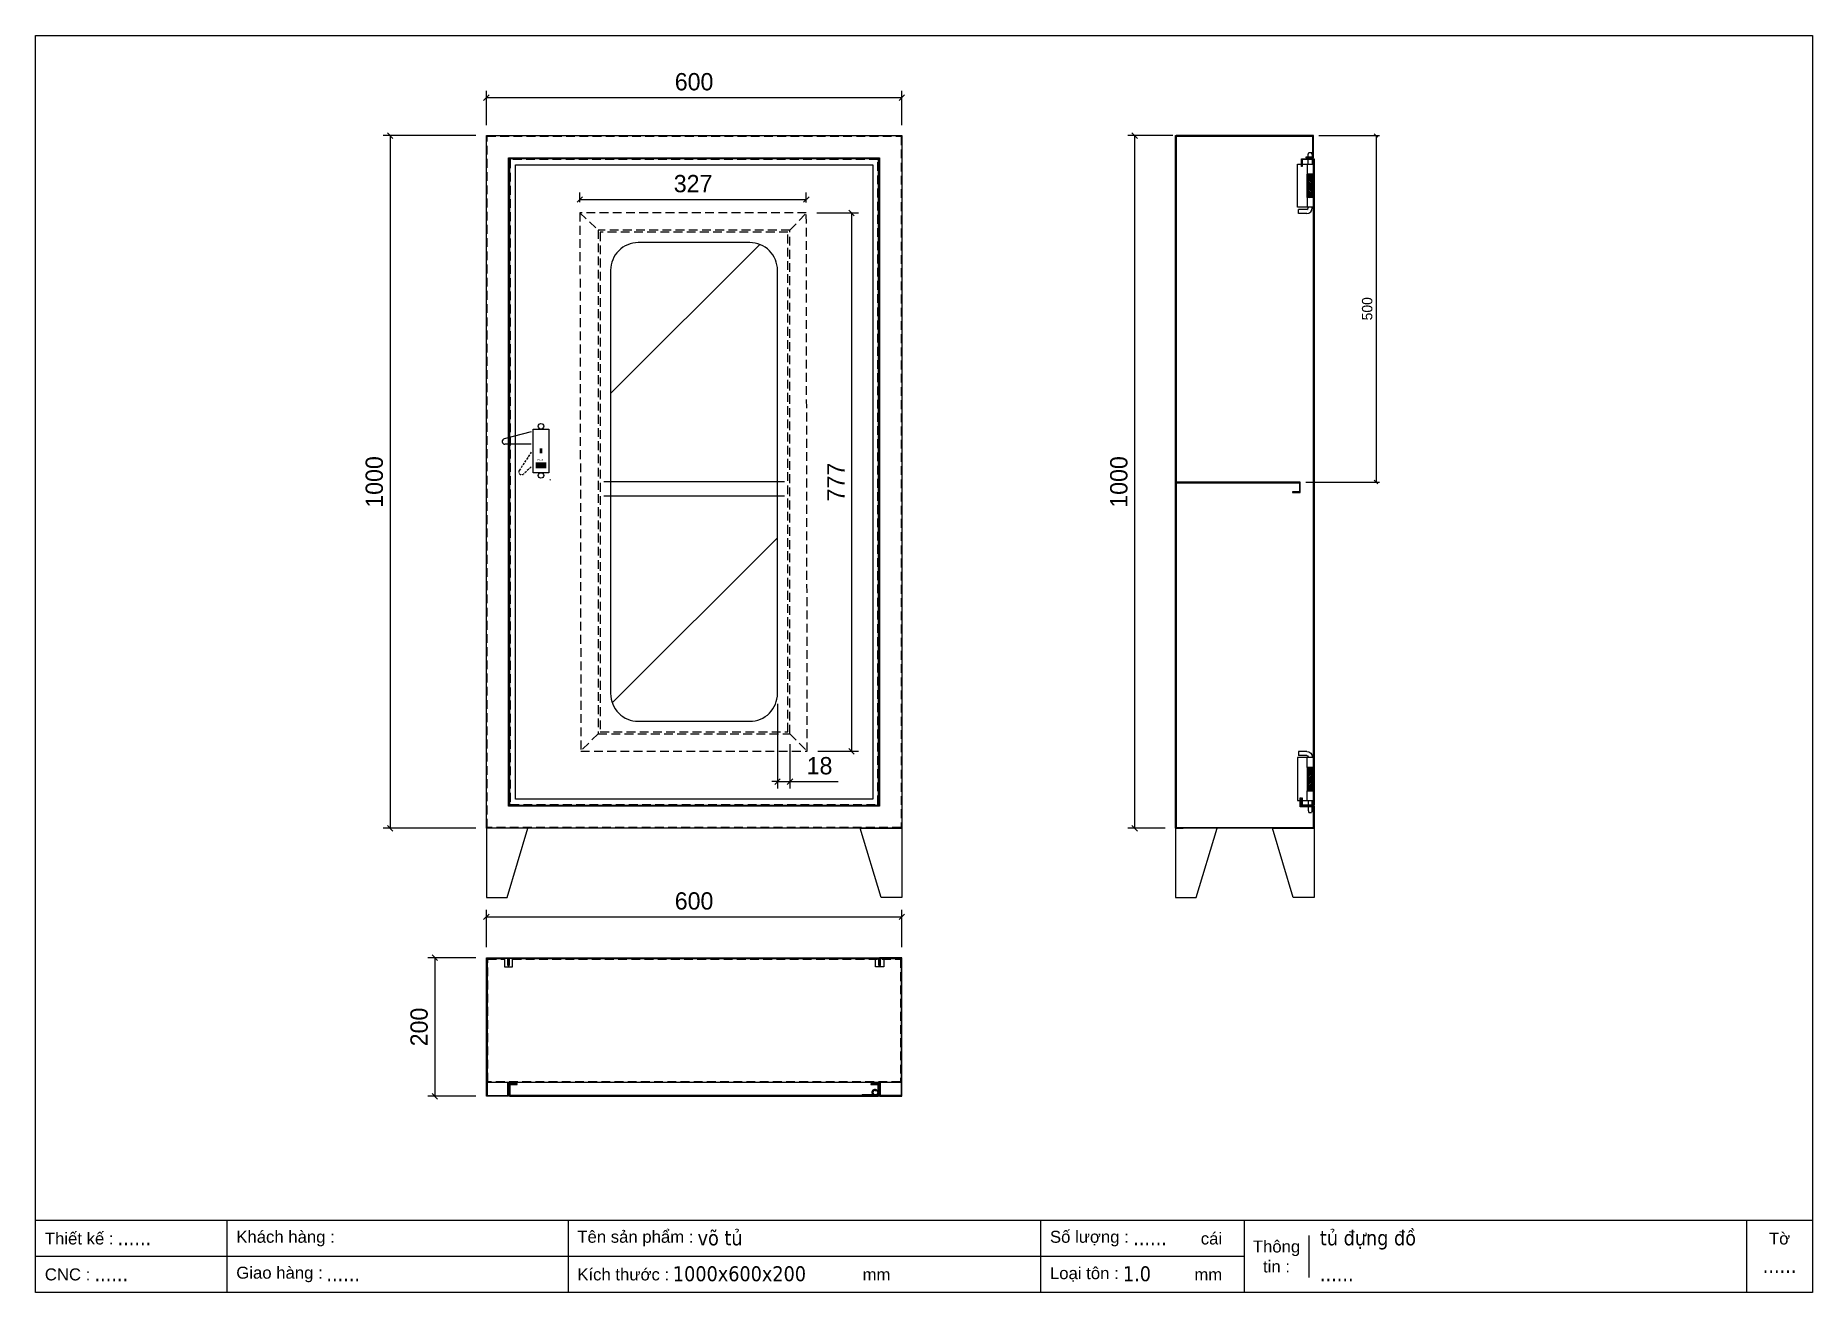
# Model space of a CAD drawing. Header units: millimetres. Extents: x 0 to 2566, y 0 to 1814.
import ezdxf
from ezdxf.enums import TextEntityAlignment as Align

# ---------------------------------------------------------------- set-up
doc = ezdxf.new("R2010")
doc.units = ezdxf.units.MM
doc.linetypes.add('HIDDEN2', pattern=[4.7625, 3.175, -1.5875])
doc.linetypes.add('HIDDENX2', pattern=[19.05, 12.7, -6.35])
doc.layers.add('DIM', color=253, linetype='Continuous')
doc.styles.add('Arial', font='arial.ttf')
doc.styles.add('Tahoma (Input Text)', font='tahoma.ttf')
doc.dimstyles.new('Dim-15', dxfattribs={"dimtxt": 15, "dimasz": 5, "dimexe": 5, "dimexo": 8, "dimgap": 5, "dimtad": 1, "dimdec": 0, "dimtxsty": 'Standard', "dimblk": 'OBLIQUE', "dimcen": 10, "dimclrd": 5, "dimclre": 5, "dimclrt": 3, "dimazin": 3, "dimtfac": 1, "dimtdec": 0, "dimtmove": 0, "dimatfit": 3, "dimldrblk": 'OBLIQUE', "dimlwd": 9, "dimlwe": 9})
doc.dimstyles.new('Dim-25', dxfattribs={"dimtxt": 25, "dimasz": 8, "dimexe": 10, "dimexo": 15, "dimgap": 10, "dimtad": 1, "dimdec": 0, "dimtxsty": 'Standard', "dimblk": 'OBLIQUE', "dimcen": 10, "dimclrd": 5, "dimclre": 5, "dimclrt": 3, "dimazin": 3, "dimtfac": 1, "dimtdec": 0, "dimtmove": 0, "dimatfit": 3, "dimldrblk": 'OBLIQUE', "dimlwd": 9, "dimlwe": 9})

# ---------------------------------------------------------------- blocks, each defined once
blk = doc.blocks.new('*D1')
at = {"color": 0, "linetype": 'ByBlock', "lineweight": -2}
for p, q in [((1591.3, 1666), (1583.3, 1674)), ((1583.3, 674), (1591.3, 666))]:
    blk.add_line(p, q, dxfattribs=at)
at = {"layer": 'Defpoints', "color": 0, "transparency": 16777216}
for p in [(1587.3, 1670), (1657.3, 1670), (1646.3, 670)]:
    blk.add_point(p, dxfattribs=at)
at = {"layer": 'DIM', "color": 5, "lineweight": 9, "transparency": 16777216}
for p, q in [((1642.3, 1670), (1577.3, 1670)), ((1587.3, 670), (1587.3, 1670)), ((1631.3, 670), (1577.3, 670))]:
    blk.add_line(p, q, dxfattribs=at)
at = {"layer": 'DIM', "color": 3, "transparency": 16777216, "insert": (1564.5, 1170), "char_height": 25, "attachment_point": 5, "rotation": 90}
blk.add_mtext('1000', dxfattribs=at)
blk = doc.blocks.new('_Oblique')
at = {"color": 0, "linetype": 'ByBlock', "lineweight": -2}
blk.add_line((-0.5, -0.5), (0.5, 0.5), dxfattribs=at)
blk = doc.blocks.new('HL035-1-2')
at = {"color": 1}
for p, q in [((-4.5, 79), (18.5, 79)), ((-4.5, 65), (-4.5, 79)), ((-3, 79), (-3, 80)), ((-3, 79), (-3, 79)), ((3, 79), (3, 80)), ((4.5, 65), (4.5, 79)), ((5, 88), (17, 88)), ((5, 82), (17, 82)), ((17, 88), (17, 82)), ((18.5, 79), (18.5, 17)), ((-4.5, 65), (4.5, 65)), ((1.3, 65), (-4, 64)), ((4, 64), (-4, 62.5)), ((-4, 64), (-3, 64)), ((4, 62.5), (-4, 61)), ((-4, 62.5), (-3, 62.5)), ((4, 61), (-4, 59.5)), ((-4, 61), (-3, 61)), ((4, 59.5), (-4, 58)), ((-4, 59.5), (-3, 59.5)), ((4, 58), (-4, 56.5)), ((-4, 58), (-3, 58)), ((4, 56.5), (-4, 55)), ((-4, 56.5), (-3, 56.5)), ((4, 55), (-4, 53.5)), ((-4, 55), (-3, 55)), ((4, 53.5), (-4, 52)), ((-4, 53.5), (-3, 53.5)), ((4, 52), (-4, 50.5)), ((-4, 52), (-3, 52)), ((3, 64), (4, 64)), ((3, 62.5), (4, 62.5)), ((3, 61), (4, 61)), ((3, 59.5), (4, 59.5)), ((3, 58), (4, 58)), ((3, 56.5), (4, 56.5)), ((3, 55), (4, 55)), ((3, 53.5), (4, 53.5)), ((3, 52), (4, 52)), ((4.5, 65), (4.5, 31)), ((-4.5, 17), (-4.5, 31)), ((-4.5, 31), (4.5, 31)), ((4, 50.5), (-4, 49)), ((-4, 50.5), (-3, 50.5)), ((4, 49), (-4, 47.5)), ((-4, 49), (-3, 49)), ((4, 47.5), (-4, 46)), ((-4, 47.5), (-3, 47.5)), ((4, 46), (-4, 44.5)), ((-4, 46), (-3, 46)), ((4, 44.5), (-4, 43)), ((-4, 44.5), (-3, 44.5)), ((4, 43), (-4, 41.5)), ((-4, 43), (-3, 43)), ((4, 41.5), (-4, 40)), ((-4, 41.5), (-3, 41.5)), ((4, 40), (-4, 38.5)), ((-4, 40), (-3, 40)), ((4, 38.5), (-4, 37)), ((-4, 38.5), (-3, 38.5)), ((4, 37), (-4, 35.5)), ((-4, 37), (-3, 37)), ((4, 35.5), (-4, 34)), ((-4, 35.5), (-3, 35.5)), ((4, 34), (-4, 32.5)), ((-4, 34), (-3, 34)), ((3, 50.5), (4, 50.5)), ((3, 49), (4, 49)), ((3, 47.5), (4, 47.5)), ((3, 46), (4, 46)), ((3, 44.5), (4, 44.5)), ((3, 43), (4, 43)), ((3, 41.5), (4, 41.5)), ((3, 40), (4, 40)), ((3, 38.5), (4, 38.5)), ((3, 37), (4, 37)), ((3, 35.5), (4, 35.5)), ((3, 34), (4, 34)), ((4.5, 17), (4.5, 31)), ((18.5, 17), (-4.5, 17)), ((-3, 3), (-2, 0)), ((3, 3), (2, 0))]:
    blk.add_line(p, q, dxfattribs=at)
for points in [[(-3, 32.5), (-3, 65)], [(3, 65), (3, 32.5)], [(-3, 3), (-3, 17)], [(2, 0), (-2, 0)], [(3, 17), (3, 3)]]:
    blk.add_lwpolyline(points, dxfattribs=at)
blk.add_lwpolyline([(-4, 32.5), (4, 32.5), (4, 31), (-4, 31)], close=True, dxfattribs=at)
for radius in [8, 2]:
    blk.add_arc((5, 80), radius, 90, 180, dxfattribs=at)
blk = doc.blocks.new('*D2')
at = {"color": 0, "linetype": 'ByBlock', "lineweight": -2}
for p, q in [((655, 1728.8), (647, 1720.8)), ((1247, 1720.8), (1255, 1728.8))]:
    blk.add_line(p, q, dxfattribs=at)
at = {"layer": 'Defpoints', "color": 0, "transparency": 16777216}
for p in [(1251, 1724.8), (651, 1670), (1251, 1670)]:
    blk.add_point(p, dxfattribs=at)
at = {"layer": 'DIM', "color": 5, "lineweight": 9, "transparency": 16777216}
for p, q in [((651, 1685), (651, 1734.8)), ((651, 1724.8), (1251, 1724.8)), ((1251, 1685), (1251, 1734.8))]:
    blk.add_line(p, q, dxfattribs=at)
at = {"layer": 'DIM', "color": 3, "transparency": 16777216, "insert": (951, 1747.6), "char_height": 25, "attachment_point": 5}
blk.add_mtext('600', dxfattribs=at)
blk = doc.blocks.new('*D3')
at = {"color": 0, "linetype": 'ByBlock', "lineweight": -2}
for p, q in [((516.1, 1666), (508.1, 1674)), ((508.1, 674), (516.1, 666))]:
    blk.add_line(p, q, dxfattribs=at)
at = {"layer": 'Defpoints', "color": 0, "transparency": 16777216}
for p in [(651, 1670), (512.1, 670), (651, 670)]:
    blk.add_point(p, dxfattribs=at)
at = {"layer": 'DIM', "color": 5, "lineweight": 9, "transparency": 16777216}
for p, q in [((636, 1670), (502.1, 1670)), ((512.1, 1670), (512.1, 670)), ((636, 670), (502.1, 670))]:
    blk.add_line(p, q, dxfattribs=at)
at = {"layer": 'DIM', "color": 3, "transparency": 16777216, "insert": (489.3, 1170), "char_height": 25, "attachment_point": 5, "rotation": 90}
blk.add_mtext('1000', dxfattribs=at)
blk = doc.blocks.new('*D4')
at = {"color": 0, "linetype": 'ByBlock', "lineweight": -2}
for p, q in [((655, 546.2), (647, 538.2)), ((1247, 538.2), (1255, 546.2))]:
    blk.add_line(p, q, dxfattribs=at)
at = {"layer": 'Defpoints', "color": 0, "transparency": 16777216}
for p in [(1251, 542.2), (651, 483.2), (1251, 483.2)]:
    blk.add_point(p, dxfattribs=at)
at = {"layer": 'DIM', "color": 5, "lineweight": 9, "transparency": 16777216}
for p, q in [((651, 498.2), (651, 552.2)), ((651, 542.2), (1251, 542.2)), ((1251, 498.2), (1251, 552.2))]:
    blk.add_line(p, q, dxfattribs=at)
at = {"layer": 'DIM', "color": 3, "transparency": 16777216, "insert": (951, 565), "char_height": 25, "attachment_point": 5}
blk.add_mtext('600', dxfattribs=at)
blk = doc.blocks.new('*D5')
at = {"color": 0, "linetype": 'ByBlock', "lineweight": -2}
for p, q in [((580.7, 479.2), (572.7, 487.2)), ((572.7, 287.2), (580.7, 279.2))]:
    blk.add_line(p, q, dxfattribs=at)
at = {"layer": 'Defpoints', "color": 0, "transparency": 16777216}
for p in [(651, 483.2), (576.7, 283.2), (651, 283.2)]:
    blk.add_point(p, dxfattribs=at)
at = {"layer": 'DIM', "color": 5, "lineweight": 9, "transparency": 16777216}
for p, q in [((636, 483.2), (566.7, 483.2)), ((576.7, 483.2), (576.7, 283.2)), ((636, 283.2), (566.7, 283.2))]:
    blk.add_line(p, q, dxfattribs=at)
at = {"layer": 'DIM', "color": 3, "transparency": 16777216, "insert": (554, 383.2), "char_height": 25, "attachment_point": 5, "rotation": 90}
blk.add_mtext('200', dxfattribs=at)
blk = doc.blocks.new('khungtenAsean2')
at = {"color": 7}
for p, q in [((2970, -1980), (0, -1980)), ((320, -1980), (320, -2100)), ((890, -1980), (890, -2100)), ((1680, -1980), (1680, -2100)), ((2020, -1980), (2020, -2100)), ((2860, -1980), (2860, -2100)), ((2128.3, -2005), (2128.3, -2075)), ((2020, -2040), (0, -2040))]:
    blk.add_line(p, q, dxfattribs=at)
blk.add_lwpolyline([(0, 0), (2970, 0), (2970, -2100), (0, -2100)], close=True, dxfattribs=at)
at = {"color": 2, "char_height": 20, "style": 'Arial'}
for s, insert, width, attachment_point in [('  Thiết kế :', (0, -2010), 917.634, 4), ('  Khách hàng :', (320, -2010), 917.634, 4), ('  Tên sản phẩm :', (890, -2010), 917.634, 4), ('  Số lượng :', (1680, -2010), 917.634, 4), ('cái', (1947.6, -2010), 917.634, 4), ('Thông\\Ptin :', (2074.2, -2040), 108.311, 5), ('Tờ', (2915, -2010), 110, 5), ('  CNC :', (0, -2070), 917.634, 4), ('  Giao hàng :', (320, -2070), 917.634, 4), ('  Kích thước :', (890, -2070), 917.634, 4), ('mm', (1382.3, -2070), 917.634, 4), ('  Loại tôn :', (1680, -2070), 917.634, 4), ('mm', (1936.9, -2070), 917.634, 4)]:
    blk.add_mtext(s, dxfattribs=dict(at, insert=insert, width=width, attachment_point=attachment_point))
at = {"color": 1, "style": 'Tahoma (Input Text)', "flags": 8}
for tag, p in [('#01', (137.1, -2021.3)), ('#03', (506.6, -2019.3)), ('#05', (1106.6, -2021.3)), ('#07', (1834.7, -2021.3)), ('#09', (2146.7, -2021.3)), ('#02', (98.5, -2081.3)), ('#04', (486.1, -2081.3)), ('#06', (1065.3, -2081.3)), ('#08', (1817.4, -2081.3)), ('#10', (2146.7, -2081.3))]:
    blk.add_attdef(tag, p, '', height=25, dxfattribs=at)
blk.add_attdef('#11', text='', height=25, dxfattribs=at).set_placement((2915, -2067.3), align=Align.CENTER)
blk = doc.blocks.new('*D6')
at = {"color": 0, "linetype": 'ByBlock', "lineweight": -2}
for p, q in [((1938.3, 1667.5), (1933.3, 1672.5)), ((1933.3, 1172.4), (1938.3, 1167.4))]:
    blk.add_line(p, q, dxfattribs=at)
at = {"layer": 'Defpoints', "color": 0, "transparency": 16777216}
for p in [(1845.3, 1670), (1826.3, 1169.9), (1935.8, 1169.9)]:
    blk.add_point(p, dxfattribs=at)
at = {"layer": 'DIM', "color": 5, "lineweight": 9, "transparency": 16777216}
for p, q in [((1853.3, 1670), (1940.8, 1670)), ((1935.8, 1670), (1935.8, 1169.9)), ((1834.3, 1169.9), (1940.8, 1169.9))]:
    blk.add_line(p, q, dxfattribs=at)
at = {"layer": 'DIM', "color": 3, "transparency": 16777216, "insert": (1923.1, 1420), "char_height": 15, "attachment_point": 5, "rotation": 90}
blk.add_mtext('500', dxfattribs=at)
blk = doc.blocks.new('*D7')
at = {"color": 0, "linetype": 'ByBlock', "lineweight": -2}
for p, q in [((1938.3, 1667.5), (1933.3, 1672.5)), ((1933.3, 1172.4), (1938.3, 1167.4))]:
    blk.add_line(p, q, dxfattribs=at)
at = {"layer": 'Defpoints', "color": 0, "transparency": 16777216}
for p in [(1845.3, 1670), (1826.3, 1169.9), (1935.8, 1169.9)]:
    blk.add_point(p, dxfattribs=at)
at = {"layer": 'DIM', "color": 5, "lineweight": 9, "transparency": 16777216}
for p, q in [((1853.3, 1670), (1940.8, 1670)), ((1935.8, 1670), (1935.8, 1169.9)), ((1834.3, 1169.9), (1940.8, 1169.9))]:
    blk.add_line(p, q, dxfattribs=at)
at = {"layer": 'DIM', "color": 3, "transparency": 16777216, "insert": (1923.1, 1420), "char_height": 15, "attachment_point": 5, "rotation": 90}
blk.add_mtext('500', dxfattribs=at)
blk = doc.blocks.new('*D8')
at = {"color": 0, "linetype": 'ByBlock', "lineweight": -2}
for p, q in [((516.1, 1666), (508.1, 1674)), ((508.1, 674), (516.1, 666))]:
    blk.add_line(p, q, dxfattribs=at)
at = {"layer": 'Defpoints', "color": 0, "transparency": 16777216}
for p in [(651, 1670), (512.1, 670), (651, 670)]:
    blk.add_point(p, dxfattribs=at)
at = {"layer": 'DIM', "color": 5, "lineweight": 9, "transparency": 16777216}
for p, q in [((636, 1670), (502.1, 1670)), ((512.1, 1670), (512.1, 670)), ((636, 670), (502.1, 670))]:
    blk.add_line(p, q, dxfattribs=at)
at = {"layer": 'DIM', "color": 3, "transparency": 16777216, "insert": (489.3, 1170), "char_height": 25, "attachment_point": 5, "rotation": 90}
blk.add_mtext('1000', dxfattribs=at)
blk = doc.blocks.new('khoado')
at = {"color": 1}
for p, q in [((0, 70), (-39, 59.9)), ((0, 52), (-38, 52))]:
    blk.add_line(p, q, dxfattribs=at)
at = {"color": 1, "linetype": 'HIDDEN2'}
for p, q in [((0, 40.7), (-17.3, 14.2)), ((0, 19.3), (-11.3, 9))]:
    blk.add_line(p, q, dxfattribs=at)
at = {"color": 1, "lineweight": -3}
for p, q in [((13, 45.9), (13, 39.1)), ((15, 45.9), (15, 39.1)), ((6.5, 25.4), (21.5, 25.4)), ((6.5, 23.7), (21.5, 23.7)), ((6.5, 22), (21.5, 22)), ((6.5, 20.3), (21.5, 20.3)), ((6.5, 18.6), (21.5, 18.6)), ((27, 1), (28, 0))]:
    blk.add_line(p, q, dxfattribs=at)
at = {"color": 1}
blk.add_arc((-38, 56), 4, 104.5563, 270, dxfattribs=at)
at = {"color": 1, "linetype": 'HIDDEN2'}
blk.add_arc((-14, 12), 4, 146.7823, 312.226, dxfattribs=at)
at = {"color": 1, "lineweight": -3, "insert": (14, 29.6), "char_height": 2.5, "width": 15, "attachment_point": 5}
blk.add_mtext('{\\f.VnArial|b0|i0|c0|p34;PUSH}', dxfattribs=at)
blk = doc.blocks.new('*D9')
at = {"color": 0, "linetype": 'ByBlock', "lineweight": -2}
for p, q in [((1182.3, 1554.3), (1174.3, 1562.3)), ((1174.3, 785.2), (1182.3, 777.2))]:
    blk.add_line(p, q, dxfattribs=at)
at = {"layer": 'Defpoints', "color": 0, "transparency": 16777216}
for p in [(1113.1, 1558.3), (1114.5, 781.2), (1178.3, 781.2)]:
    blk.add_point(p, dxfattribs=at)
at = {"layer": 'DIM', "color": 5, "lineweight": 9, "transparency": 16777216}
for p, q in [((1128.1, 1558.3), (1188.3, 1558.3)), ((1178.3, 1558.3), (1178.3, 781.2)), ((1129.5, 781.2), (1188.3, 781.2))]:
    blk.add_line(p, q, dxfattribs=at)
at = {"layer": 'DIM', "color": 3, "transparency": 16777216, "insert": (1155.8, 1169.8), "char_height": 25, "attachment_point": 5, "rotation": 90}
blk.add_mtext('777', dxfattribs=at)
blk = doc.blocks.new('*D10')
at = {"color": 0, "linetype": 'ByBlock', "lineweight": -2}
for p, q in [((790.1, 1581.7), (782.1, 1573.7)), ((1109.1, 1573.7), (1117.1, 1581.7))]:
    blk.add_line(p, q, dxfattribs=at)
at = {"layer": 'Defpoints', "color": 0, "transparency": 16777216}
for p in [(1113.1, 1577.7), (786.1, 1558.7), (1113.1, 1558.3)]:
    blk.add_point(p, dxfattribs=at)
at = {"layer": 'DIM', "color": 5, "lineweight": 9, "transparency": 16777216}
for p, q in [((786.1, 1573.7), (786.1, 1587.7)), ((786.1, 1577.7), (1113.1, 1577.7)), ((1113.1, 1573.3), (1113.1, 1587.7))]:
    blk.add_line(p, q, dxfattribs=at)
at = {"layer": 'DIM', "color": 3, "transparency": 16777216, "insert": (949.6, 1600.5), "char_height": 25, "attachment_point": 5}
blk.add_mtext('327', dxfattribs=at)
blk = doc.blocks.new('*D11')
at = {"color": 0, "linetype": 'ByBlock', "lineweight": -2}
for p, q in [((1067.5, 733.4), (1075.5, 741.4)), ((1093.5, 741.4), (1085.5, 733.4))]:
    blk.add_line(p, q, dxfattribs=at)
at = {"layer": 'Defpoints', "color": 0, "transparency": 16777216}
for p in [(1071.5, 864.5), (1089.5, 806.5), (1089.5, 737.4)]:
    blk.add_point(p, dxfattribs=at)
at = {"layer": 'DIM', "color": 5, "lineweight": 9, "transparency": 16777216}
for p, q in [((1071.5, 849.5), (1071.5, 727.4)), ((1089.5, 791.5), (1089.5, 727.4)), ((1071.5, 737.4), (1063.5, 737.4)), ((1071.5, 737.4), (1089.5, 737.4)), ((1089.5, 737.4), (1159, 737.4))]:
    blk.add_line(p, q, dxfattribs=at)
at = {"layer": 'DIM', "color": 3, "transparency": 16777216, "insert": (1132.2, 760.2), "char_height": 25, "attachment_point": 5}
blk.add_mtext('18', dxfattribs=at)

msp = doc.modelspace()

# ---------------------------------------------------------------- hatches: boundary and pattern name
h = msp.add_hatch()
h.set_pattern_fill('ANSI31', color=4, scale=10, style=0)
h.set_pattern_definition([(45, (-1462840.64, -510466.46), (-224.5064, 224.5064), [])])
edge = h.paths.add_edge_path()
edge.add_arc((1031.5, 1475.5), 40, 0, 90)
edge.add_line((1031.5, 1515.5), (870.5, 1515.5))
edge.add_arc((870.5, 1475.5), 40, 90, 180)
edge.add_line((830.5, 1475.5), (830.5, 864.5))
edge.add_arc((870.5, 864.5), 40, 180, -90)
edge.add_line((870.5, 824.5), (1031.5, 824.5))
edge.add_arc((1031.5, 864.5), 40, -90, 0)
edge.add_line((1071.5, 864.5), (1071.5, 1475.5))

# ---------------------------------------------------------------- linework, layer by layer
at = {"color": 7, "linetype": 'HIDDENX2'}
for p, q in [((786.1, 1558.7), (812.5, 1533.5)), ((1089.5, 1533.5), (1113.1, 1558.3)), ((812.5, 806.5), (787.5, 781.5)), ((1089.5, 806.5), (1114.5, 781.2))]:
    msp.add_line(p, q, dxfattribs=at)
at = {"color": 1}
for p, q in [((1193.7, 285.7), (1212, 285.7)), ((1193.7, 285.7), (1193.7, 284.2)), ((1212.2, 284.2), (1193.7, 284.2)), ((1207.8, 287.7), (1209.3, 288)), ((1212.2, 291.7), (1217.3, 291.7)), ((1212.2, 285.7), (1217.3, 285.7))]:
    msp.add_line(p, q, dxfattribs=at)
at = {"color": 7}
for points in [[(651, 1670), (1251, 1670), (1251, 670), (651, 670)], [(1834.3, 1638), (1845.3, 1638), (1845.3, 1670), (1647.3, 1670), (1647.3, 1669), (1844.3, 1669), (1844.3, 1639), (1834.3, 1639)], [(683, 1638), (1219, 1638), (1219, 702), (683, 702)], [(1829.3, 714), (1829.3, 704), (1845.3, 704), (1845.3, 1635.5), (1829.3, 1635.5), (1829.3, 1625.5), (1828.3, 1625.5), (1828.3, 1636.5), (1846.3, 1636.5), (1846.3, 703), (1828.3, 703), (1828.3, 714)], [(1815.3, 1154.9), (1826.3, 1154.9), (1826.3, 1169.9), (1647.3, 1169.9), (1647.3, 1168.9), (1825.3, 1168.9), (1825.3, 1155.9), (1815.3, 1155.9)], [(651, 570), (681, 570), (711, 670), (651, 670)], [(1251, 570), (1221, 570), (1191, 670), (1251, 670)], [(1646.3, 570), (1676.3, 570), (1706.3, 670), (1646.3, 670)], [(1846.3, 570), (1816.3, 570), (1786.3, 670), (1846.3, 670)], [(682, 472.2), (682, 482.2), (652, 482.2), (652, 284.2), (682, 284.2), (682, 303.2), (695, 303.2), (695, 302.2), (683, 302.2), (683, 283.2), (651, 283.2), (651, 483.2), (683, 483.2), (683, 472.2)], [(1218, 472.2), (1218, 482.2), (684, 482.2), (684, 472.2), (683, 472.2), (683, 483.2), (1219, 483.2), (1219, 472.2)], [(1220, 472.2), (1220, 482.2), (1250, 482.2), (1250, 284.2), (1220, 284.2), (1220, 303.2), (1207, 303.2), (1207, 302.2), (1219, 302.2), (1219, 283.2), (1251, 283.2), (1251, 483.2), (1219, 483.2), (1219, 472.2)], [(1206.5, 300.2), (1216.5, 300.2), (1216.5, 284.2), (685.5, 284.2), (685.5, 300.2), (695.5, 300.2), (695.5, 301.2), (684.5, 301.2), (684.5, 283.2), (1217.5, 283.2), (1217.5, 301.2), (1206.5, 301.2)]]:
    msp.add_lwpolyline(points, close=True, dxfattribs=at)
at = {"color": 7, "linetype": 'HIDDENX2'}
for points in [[(652, 1669), (1250, 1669), (1250, 671), (652, 671)], [(787.5, 781.5), (1114.5, 781.2), (1113.1, 1558.3), (786.1, 1558.7)], [(812.5, 806.5), (1089.5, 806.5), (1089.5, 1533.5), (812.5, 1533.5)], [(815.5, 809.5), (1086.5, 809.5), (1086.5, 1530.5), (815.5, 1530.5)]]:
    msp.add_lwpolyline(points, close=True, dxfattribs=at)
at = {"color": 7}
for points in [[(1657.3, 670), (1646.3, 670), (1646.3, 1670), (1657.3, 1670)], [(1657.3, 1669), (1647.3, 1669), (1647.3, 671), (1657.3, 671)], [(1209, 1628), (1209, 712), (693, 712), (693, 1628)], [(693, 1628), (1209, 1628)], [(1081.5, 1170), (820.5, 1170)], [(820.5, 1150), (1081.5, 1150)], [(1647.3, 671), (1845.3, 671), (1845.3, 701), (1826.3, 701), (1826.3, 714), (1827.3, 714), (1827.3, 702), (1846.3, 702), (1846.3, 670), (1646.3, 670), (1646.3, 670), (1657.3, 670), (1657.3, 670), (1647.3, 670)], [(689, 482.2), (1250, 482.2), (1250, 303.2), (652, 303.2), (652, 482.2), (677, 482.2)], [(677, 482.2), (677, 470.2), (689, 470.2), (689, 482.2)], [(682, 482.2), (682, 472.2), (684, 472.2), (684, 482.2)], [(1225, 482.2), (1225, 470.2), (1213, 470.2), (1213, 482.2)]]:
    msp.add_lwpolyline(points, dxfattribs=at)
at = {"color": 6}
msp.add_lwpolyline([(684.5, 703.5), (1217.5, 703.5), (1217.5, 1636.5), (684.5, 1636.5)], close=True, dxfattribs=at)
at = {"color": 6, "linetype": 'HIDDENX2'}
msp.add_lwpolyline([(685.5, 704.5), (1216.5, 704.5), (1216.5, 1635.5), (685.5, 1635.5)], close=True, dxfattribs=at)
at = {"color": 2}
msp.add_lwpolyline([(870.5, 824.5), (1031.5, 824.5, 0.414214), (1071.5, 864.5), (1071.5, 1475.5, 0.414214), (1031.5, 1515.5), (870.5, 1515.5, 0.414214), (830.5, 1475.5), (830.5, 864.5, 0.414214)], format="xyb", close=True, dxfattribs=at)
msp.add_lwpolyline([(718.4, 1246.4), (741.4, 1246.4), (741.4, 1183.4), (718.4, 1183.4)], close=True, dxfattribs=at)
at = {"color": 7, "linetype": 'HIDDENX2'}
msp.add_lwpolyline([(689, 481.2), (1249, 481.2), (1249, 304.2), (653, 304.2), (653, 481.2), (677, 481.2)], dxfattribs=at)
at = {"color": 2}
for centre in [(729.9, 1250.4), (729.9, 1179.4), (1212.2, 288.7)]:
    msp.add_circle(centre, 4, dxfattribs=at)
at = {"color": 1}
for radius, start, end in [(4.5, 41.8103, 193.4301), (3, 90, 193.4301), (3, 90, 270), (3, 267.0927, 270), (4.5, 270, 318.1897)]:
    msp.add_arc((1212.2, 288.7), radius, start, end, dxfattribs=at)

# ---------------------------------------------------------------- block references
at = {"color": 7}
ref = msp.add_blockref('khungtenAsean2', (0, 1814.4), dxfattribs=dict(at, xscale=0.8640000000013969, yscale=0.8640000000013969, zscale=0.8640000000013969))
ref.add_attrib('#11', '......', dxfattribs={"color": 1, "height": 21.6, "style": 'Tahoma (Input Text)'}).set_placement((2518.6, 28.2), align=Align.CENTER)
ref.add_attrib('#09', 'tủ đựng đồ', (1854.8, 68), dxfattribs={"color": 1, "height": 21.6, "style": 'Tahoma (Input Text)'})
ref.add_attrib('#10', '......', (1854.8, 16.2), dxfattribs={"color": 1, "height": 21.6, "style": 'Tahoma (Input Text)'})
ref.add_attrib('#08', '1.0', (1570.3, 16.2), dxfattribs={"color": 1, "height": 21.6, "style": 'Tahoma (Input Text)'})
ref.add_attrib('#07', '......', (1585.2, 68), dxfattribs={"color": 1, "height": 21.6, "style": 'Tahoma (Input Text)'})
ref.add_attrib('#06', '1000x600x200', (920.4, 16.2), dxfattribs={"color": 1, "height": 21.6, "style": 'Tahoma (Input Text)'})
ref.add_attrib('#05', 'võ tủ', (956.1, 68), dxfattribs={"color": 1, "height": 21.6, "style": 'Tahoma (Input Text)'})
ref.add_attrib('#04', '......', (420, 16.2), dxfattribs={"color": 1, "height": 21.6, "style": 'Tahoma (Input Text)'})
ref.add_attrib('#02', '......', (85.1, 16.2), dxfattribs={"color": 1, "height": 21.6, "style": 'Tahoma (Input Text)'})
ref.add_attrib('#01', '......', (118.4, 68), dxfattribs={"color": 1, "height": 21.6, "style": 'Tahoma (Input Text)'})
at = {"color": 7, "rotation": 180}
msp.add_blockref('HL035-1-2', (1840.8, 1645.5), dxfattribs=at)
at = {"color": 7}
msp.add_blockref('khoado', (715.9, 1172.4), dxfattribs=at)
at = {"color": 7, "xscale": -1}
msp.add_blockref('HL035-1-2', (1840.8, 693), dxfattribs=at)

# ---------------------------------------------------------------- dimensions: what is measured, and where the dimension line sits
at = {"layer": 'DIM', "color": 7}
for base, p1, p2, picture, middle in [((1251, 1724.8), (651, 1670), (1251, 1670), '*D2', (951, 1747.6)), ((1113.1, 1577.7), (786.1, 1558.7), (1113.1, 1558.3), '*D10', (949.6, 1600.5)), ((1089.5, 737.4), (1071.5, 864.5), (1089.5, 806.5), '*D11', (1132.2, 760.2)), ((1251, 542.2), (651, 483.2), (1251, 483.2), '*D4', (951, 565))]:
    dim = msp.add_linear_dim(base=base, p1=p1, p2=p2, dimstyle='Dim-25', dxfattribs=at)
    dim.commit()
    dim.dimension.update_dxf_attribs({"geometry": picture, "text_midpoint": middle})
for base, p1, p2, dimstyle, picture, middle in [((512.1, 670), (651, 1670), (651, 670), 'Dim-25', '*D3', (489.3, 1170)), ((512.1, 670), (651, 570), (651, 670), 'Dim-15', '*D8', (499.4, 620)), ((1587.3, 1670), (1646.3, 670), (1657.3, 1670), 'Dim-25', '*D1', (1564.5, 1170)), ((1935.8, 1169.9), (1845.3, 1670), (1826.3, 1169.9), 'Dim-15', '*D6', (1923.1, 1420)), ((1935.8, 1169.9), (1846.3, 670), (1826.3, 1169.9), 'Dim-15', '*D7', (1923.1, 920)), ((1178.3, 781.2), (1113.1, 1558.3), (1114.5, 781.2), 'Dim-25', '*D9', (1155.8, 1169.8)), ((576.7, 283.2), (651, 483.2), (651, 283.2), 'Dim-25', '*D5', (554, 383.2))]:
    dim = msp.add_linear_dim(base=base, p1=p1, p2=p2, angle=90, dimstyle=dimstyle, dxfattribs=at)
    dim.commit()
    dim.dimension.update_dxf_attribs({"geometry": picture, "text_midpoint": middle})

doc.saveas('drawing.dxf')
